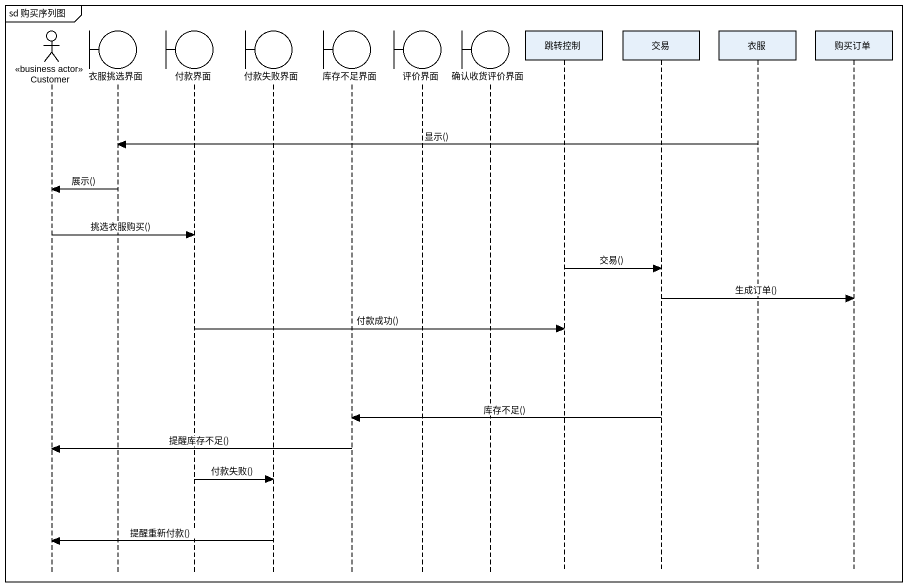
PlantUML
@startuml
mainframe sd 购买序列图
hide footbox
actor Customer <<business actor>>
boundary 衣服挑选界面
boundary 付款界面
boundary 付款失败界面
boundary 库存不足界面
boundary 评价界面
boundary 确认收货评价界面
participant 跳转控制
participant 交易
participant 衣服
participant 购买订单

衣服 -> 衣服挑选界面 : 显示()
衣服挑选界面 -> Customer : 展示()
Customer -> 付款界面 : 挑选衣服购买()
跳转控制 -> 交易 : 交易()
交易 -> 购买订单 : 生成订单()
付款界面 -> 跳转控制 : 付款成功()
交易 -> 库存不足界面 : 库存不足()
库存不足界面 -> Customer : 提醒库存不足()
付款界面 -> 付款失败界面 : 付款失败()
付款失败界面 -> Customer : 提醒重新付款()
@enduml
